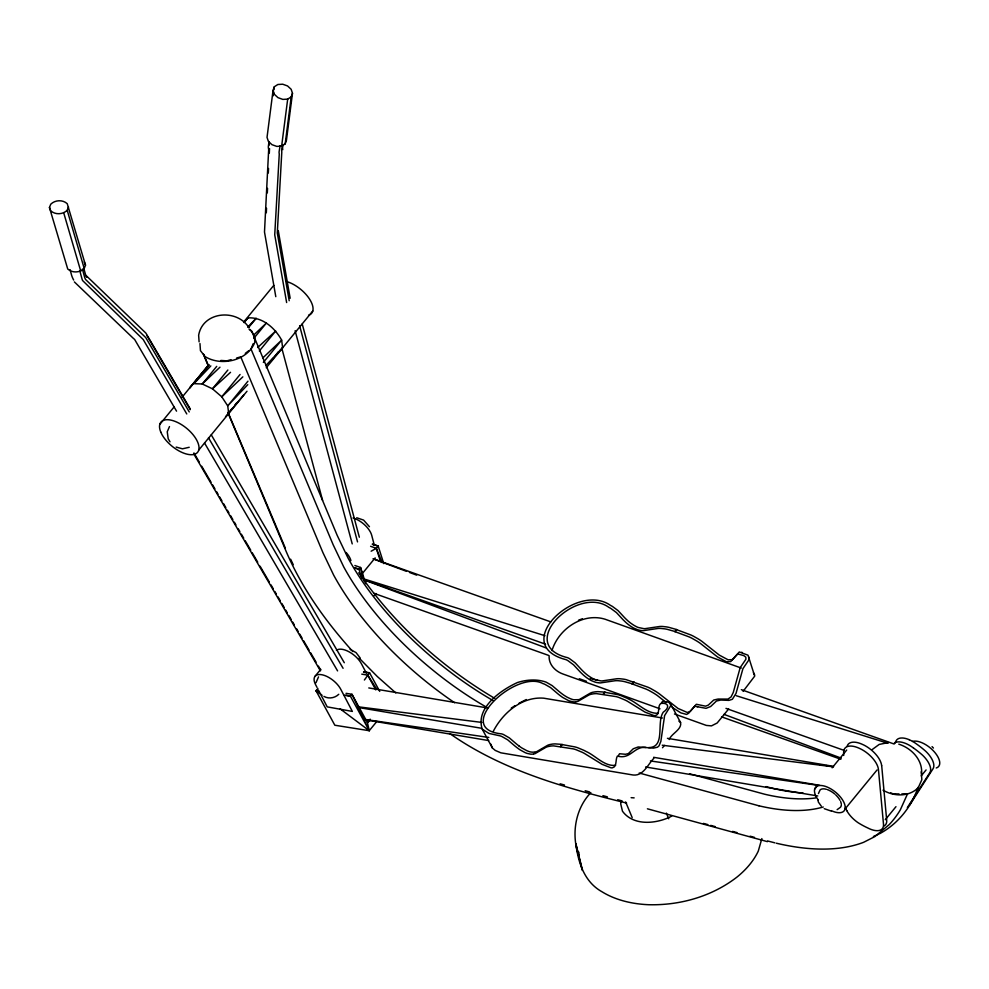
<?xml version="1.0" encoding="UTF-8"?>
<svg xmlns="http://www.w3.org/2000/svg" width="989" height="989" viewBox="0 0 989 989"><rect width="100%" height="100%" fill="white"/><g stroke="black" fill="none" stroke-linecap="round" stroke-linejoin="round"><path stroke-width="1.48" d="M578.899 852.221L578.788 855.955C571.148 834.84 575.079 808.99 590.853 792.634M266.313 212.82L266.536 208.222M267.302 192.929L267.537 188.343M268.303 173.038L268.538 168.451M269.305 153.159L269.527 148.573M269.317 142.713L269.28 143.108A27.704 13.463 39.4 0 0 269.292 145.012M273.063 90.345L267.03 137.36L268.365 141.353L271.938 144.666L276.809 146.409L281.642 146.125L285.178 143.875L286.439 140.277L292.484 93.263L291.149 89.282L287.564 85.956L282.706 84.213L277.86 84.498L274.336 86.748L273.063 90.345L274.398 94.338L277.983 97.651L282.842 99.407L287.688 99.11L291.211 96.873L292.484 93.263M273.162 95.846L273.557 92.818M273.941 89.776L274.336 86.748M281.642 146.125L287.688 99.11M285.178 143.875L291.211 96.873M269.008 141.526L268.316 146.817A27.605 13.413 39.4 0 0 268.402 147.954L268.452 148.338A26.332 12.795 39.4 0 0 268.674 149.524L264.496 232.007L275.795 296.675M280.085 145.754L279.108 151.787A14.167 6.886 39.4 0 0 279.071 152.318A15.045 7.319 39.4 0 0 279.096 152.899L279.145 153.295A14.415 7.01 39.4 0 0 279.269 153.938L274.732 234.85L286.637 302.547M282.421 145.618L281.692 150.143A13.042 6.342 39.4 0 0 281.667 150.798A12.573 6.107 39.4 0 0 281.803 151.923L277.291 232.922L289.208 300.73M283.114 144.481L282.619 147.497A14.167 6.886 39.4 0 0 282.594 148.029A15.045 7.319 39.4 0 0 282.619 148.61L282.656 149.005A14.415 7.01 39.4 0 0 282.78 149.66M618.545 755.386L619.559 753.742L625.493 754.273L628.361 753.606L633.244 748.784L638.189 746.967L653.457 748.129L657.487 747.202L659.045 745.854L660.875 741.317L664.608 715.579L670.802 705.602L669.776 702.907L667.451 701.955L662.407 701.485L661.406 703.13M648.586 747.585C665.956 747.56 656.14 722.427 663.248 712.191C670.109 707.531 668.626 702.45 661.048 703.414C656.857 705.54 660.776 714.886 655.089 715.603A11.893 5.786 39.4 0 1 653.778 715.517L645.026 712.117L627.273 701.152A29.052 14.118 39.4 0 0 625.172 700.076L618.99 697.48A34.121 16.59 39.4 0 0 616.258 696.639L596.478 693.623A56.422 27.432 39.4 0 0 593.697 693.784L591.15 694.241A38.361 18.655 39.4 0 0 588.764 695.069L577.885 701.386A19.557 9.507 39.4 0 1 576.81 701.658L576.167 701.757M551.973 650.589C558.389 629.189 582.57 612.327 605.033 619.201L741.293 668.057M761.864 838.573L758.279 851.109A73.582 47.583 -22.5 0 1 736.99 877.07C711.944 896.491 679.913 905.565 648.45 904.712A118.099 76.388 -22.5 0 1 602.14 891.855C584.474 882.114 578.206 862.754 575.882 843.926L582.249 869.232M917.953 787.392C911.561 807.012 897.567 824.245 879.27 833.9M49.45 207.529L50.748 204.204C55.1 199.914 62.69 199.494 67.24 203.697L85.511 265.163L84.213 268.489C79.862 272.791 72.271 273.199 67.722 268.996L49.45 207.529L50.711 210.781C55.26 214.984 62.851 214.576 67.203 210.286L68.501 206.948M315.973 682.731L318.532 676.884M253.271 343.579L251.008 349.03L333.169 544.778L343.715 566.87A205.687 100 39.4 0 0 389.332 629.288A208.259 101.249 39.4 0 0 451.577 684.512A205.687 100 39.4 0 0 487.651 707.852M645.978 747.412C633.961 746.077 630.574 759.873 617.396 756.053C615.183 759.453 617.309 767.007 612.228 767.86A11.893 5.786 39.4 0 1 610.93 767.785L602.165 764.373L584.412 753.42A29.052 14.13 39.4 0 0 582.323 752.332L576.13 749.736A34.121 16.59 39.4 0 0 573.397 748.896L553.63 745.879A59.303 28.829 39.4 0 0 551.949 745.953A53.542 26.023 39.4 0 0 550.836 746.052L548.289 746.51A38.361 18.655 39.4 0 0 545.916 747.325L535.024 753.655A19.557 9.507 39.4 0 1 533.961 753.927L533.64 753.977M169.49 426.568L167.24 431.773L168.204 438.77L170.009 441.799M818.435 793.574L820.066 789.976A13.364 6.49 39.4 0 1 826.285 789.271M894.699 743.567L896.083 740.86A19.619 9.531 39.4 0 1 902.475 737.992A19.817 9.63 39.4 0 1 909.225 739.71M493.313 731.279C502.783 712.921 521.908 696.404 543.727 698.185L662.445 718.002M907.346 807.58L929.796 772.743A19.718 9.593 39.4 0 0 930.488 767.847A19.928 9.692 39.4 0 0 927.905 761.666A19.731 9.593 39.4 0 0 922.576 755.213A49.512 24.07 39.4 0 0 913.539 748.03M909.719 804.972L932.986 768.836A19.718 9.593 39.4 0 0 933.69 763.953A19.928 9.692 39.4 0 0 931.106 757.759A19.731 9.593 39.4 0 0 925.766 751.306A49.512 24.07 39.4 0 0 916.729 744.136A19.619 9.531 39.4 0 0 909.151 739.698M364.397 680.012L369.577 672.804L379.727 691.385M590.223 678.503L600.756 680.877A19.669 9.556 39.4 0 0 602.078 680.939L616.728 678.763A38.225 18.581 39.4 0 1 619.744 678.726L623.49 679.134A58.03 28.211 39.4 0 1 626.099 679.628L647.869 687.182A34.059 16.553 39.4 0 1 650.75 688.554L655.274 691.126A56.262 27.346 39.4 0 1 657.017 692.238A29.114 14.155 39.4 0 1 659.07 693.635L678.058 708.458L687.343 712.5L690.26 711.276L696.318 704.267L705.614 706.171L708.334 705.083L713.712 700.027L718.051 699.05L727.953 699.087L731.069 696.936L733.257 692.498L740.192 667.612L745.904 659.243L745.805 657.153L743.79 655.608L737.707 653.939L730.723 661.604L726.519 661.789L717.668 657.067L700.299 643.345A29.114 14.155 39.4 0 0 698.246 641.948A56.262 27.346 39.4 0 0 696.503 640.847L691.979 638.276A34.059 16.553 39.4 0 0 689.11 636.891L675.03 631.674L676.612 629.536L668.96 627.372A58.03 28.211 39.4 0 0 666.339 626.878L662.593 626.47A38.225 18.581 39.4 0 0 659.576 626.507L644.939 628.67A19.669 9.556 39.4 0 1 643.616 628.608L638.412 627.508A11.955 5.81 39.4 0 1 637.349 627.1A8.926 4.339 39.4 0 1 636.459 626.692L635.482 626.173A29.361 14.279 39.4 0 1 633.813 625.233L631.266 623.54A24.057 11.695 39.4 0 1 630.067 622.637A34.726 16.887 39.4 0 1 629.325 622.044L628.992 621.772A15.601 7.578 39.4 0 1 627.632 620.598L626.816 619.831A37.298 18.136 39.4 0 1 624.38 617.433L618.051 610.596L612.426 606.43A16.553 8.048 39.4 0 0 610.559 605.441C576.513 581.149 508.89 645.026 566.091 659.688A16.553 8.048 39.4 0 1 567.958 660.664L573.571 664.843L579.913 671.679A36.432 17.715 39.4 0 0 581.903 673.645L583.164 674.832A15.601 7.578 39.4 0 0 584.524 676.006L584.858 676.278A34.726 16.887 39.4 0 0 585.599 676.872A23.934 11.633 39.4 0 0 586.798 677.786L589.333 679.468A27.828 13.525 39.4 0 0 590.21 679.975A35.678 17.345 39.4 0 0 591.36 680.605L594.785 681.99A12.14 5.897 39.4 0 0 595.551 682.225A26.876 13.067 39.4 0 0 596.478 682.459A13.549 6.589 39.4 0 0 597.344 682.633L597.999 682.719M225.529 416.728L243.986 394.611M273.607 357.931L270.751 361.479L272.618 359.069M560.503 746.559L562.123 744.569L575.017 746.93A34.121 16.59 39.4 0 1 577.749 747.758L583.943 750.354A29.052 14.13 39.4 0 1 586.032 751.442C595.662 755.683 604.502 766.71 615.653 765.313M603.364 694.29L604.984 692.312L617.878 694.661A34.121 16.59 39.4 0 1 620.61 695.502L626.791 698.098A29.04 14.118 39.4 0 1 628.893 699.174C638.511 703.612 647.053 713.91 658.266 713.254M665.844 702.239L657.45 695.613A29.114 14.155 39.4 0 0 655.398 694.216A56.262 27.346 39.4 0 0 653.655 693.104L649.13 690.532A34.059 16.553 39.4 0 0 646.25 689.16L632.181 683.931L633.801 681.953M675.03 631.674L676.612 629.536M159.798 424.405L174.274 406.739M181.988 397.331L208.011 365.596M273.792 285.364L243.64 322.142L247.88 317.902C262.444 316.876 274.991 328.002 281.642 340.105L282.631 347.782L265.732 365.646M209.359 364.879L189.715 387.911L208.444 365.361M244.023 322.599L247.88 317.902L244.913 321.462M216.727 366.375L202.275 383.992L193.955 383.67L210.83 365.918M248.499 327.631L256.2 318.235L247.757 327.099M227.866 370.022L212.462 388.813L202.275 383.992L219.966 367.179M253.864 338.312L266.387 323.044L254.222 334.603M240.067 374.497L221.771 396.812L227.717 405.873L228.706 413.538M259.328 351.008L275.696 331.043L257.635 347.547M247.942 381.21L227.717 405.873L247.782 384.647M263.346 362.419L281.642 340.105L262.802 357.956M230.239 410.744L232.168 408.395M235.061 404.872L236.989 402.523M198.789 450.032L247.003 391.236M266.264 367.747L312.784 311.003M371.147 551.207L376.302 548.326L378.181 546.027L372.371 543.987M361.937 574.028L375.165 557.895M374.027 595.848L375.944 593.499M315.083 676.241L320.745 669.33M376.92 721.352L369.243 730.698L334.838 725.234L315.998 690.73L317.914 688.381M370.195 719.176L367.426 722.563L369.243 730.698L340.204 708.903M560.429 746.386L562.123 744.569M603.278 694.117L604.984 692.312M632.181 683.931L633.764 681.804M653.865 758.291C647.968 764.188 643.394 776.241 633.096 775.005L500.867 752.827L495.217 750.404L492.349 747.956L482.236 729.153C475.252 708.075 500.619 690.124 517.544 682.497C526.235 679.802 535.717 678.973 544.531 681.619A16.504 8.023 39.4 0 1 546.336 682.262L552.171 685.612L558.822 691.286A37.05 18.012 39.4 0 0 561.703 693.586L563.495 694.896A15.181 7.38 39.4 0 0 564.571 695.613L566.128 696.577A20.942 10.187 39.4 0 0 567.389 697.307L569.973 698.531A30.82 14.983 39.4 0 0 571.172 699L572.124 699.347A8.703 4.228 39.4 0 0 572.965 699.582A11.905 5.786 39.4 0 0 573.941 699.767L578.429 699.68A19.557 9.507 39.4 0 0 579.505 699.421L590.384 693.091A38.361 18.655 39.4 0 1 592.77 692.263L595.316 691.818A56.422 27.432 39.4 0 1 598.11 691.645L604.897 692.139M662.506 747.746L664.435 745.409M669.232 739.549C671.296 733.541 682.138 729.622 680.58 722.477L670.455 703.674M728.683 708.952L717.149 723.008L711.487 725.877L706.356 725.419L674.486 713.996M743.085 691.373L754.718 676.105L748.018 655.2L739.327 651.961L732.342 659.626L728.139 659.824L719.287 655.089L701.918 641.366A29.114 14.155 39.4 0 0 699.866 639.97A56.262 27.346 39.4 0 0 698.135 638.869L693.598 636.298A34.059 16.553 39.4 0 0 690.73 634.913L676.649 629.684M814.664 789.123L816.605 786.762M832.145 767.81L846.708 750.033M844.989 809.064L877.045 769.974M885.291 819.708L895.972 806.678M921.229 775.871L926.087 769.949M279.454 350.959L282.631 347.782M242.837 376.858L221.771 396.812L212.462 388.813L230.536 372.309M749.242 657.364L748.982 659.762L742.949 668.601L736.001 693.487L732.355 699.297L728.918 700.385L720.808 700.039L716.469 701.016L710.658 706.505L706.084 708.334L694.698 706.245L688.641 713.254L686.601 714.429L680.902 712.896L672.186 707.382M245.297 353.37L248.721 350.761M872.372 749.427L879.196 744.42L888.468 742.578M369.886 720.771L367.426 722.563L351.973 694.278L346.039 693.338M338.77 694.29C334.9 698.086 328.657 699.161 323.922 696.392M837.139 809.657L840.316 807.383A13.364 6.49 39.4 0 0 841.305 804.959M511.264 708.099L515.121 705.614M518.916 703.327L526.284 699.532M873.423 836.509L878.096 834.432M189.22 447.275L182.471 448.821L176.153 447.077M578.466 620.251L582.336 618.768M231.08 359.637L226.938 360.849L220.868 360.453M236.606 358.043L240.747 356.844L322.946 552.678L333.627 575.054A209.755 101.978 39.4 0 0 362.345 617.94A212.029 103.079 39.4 0 0 443.604 694.995A209.742 101.966 39.4 0 0 454.631 702.734M322.055 695.267L315.998 690.73L318.421 690.025M535.259 751.999L535.581 751.949A19.557 9.507 39.4 0 0 536.644 751.677L547.535 745.347A38.361 18.655 39.4 0 1 549.909 744.532L552.468 744.074A53.542 26.023 39.4 0 1 553.568 743.975A59.303 28.829 39.4 0 1 555.249 743.901L562.049 744.408M575.87 701.807L575.314 701.881A13.562 6.589 39.4 0 1 574.572 701.906L573.756 701.881A12.165 5.909 39.4 0 1 573.076 701.819L569.553 700.978A30.82 14.983 39.4 0 1 568.354 700.509L562.951 697.591A15.181 7.38 39.4 0 1 561.876 696.874L560.083 695.564A37.05 18.012 39.4 0 1 557.203 693.264L550.552 687.578L544.716 684.24A16.504 8.023 39.4 0 0 542.912 683.597C516.406 668.935 451.738 728.942 501.67 733.875A16.504 8.023 39.4 0 1 503.488 734.53L509.323 737.868L515.961 743.555A37.05 18.012 39.4 0 0 518.854 745.842M534.629 752.097L532.787 752.172A26.147 12.709 39.4 0 1 531.439 752.073L531.093 752.023A11.917 5.798 39.4 0 1 530.116 751.85A8.703 4.228 39.4 0 1 529.263 751.615L528.67 751.393A31.833 15.478 39.4 0 1 526.68 750.614L521.71 747.882A15.181 7.38 39.4 0 1 520.647 747.165L518.854 745.842M533.009 754.075L532.465 754.137A13.562 6.589 39.4 0 1 531.711 754.174A26.987 13.117 39.4 0 1 530.908 754.137A12.227 5.946 39.4 0 1 530.228 754.075L527.038 753.371A31.833 15.478 39.4 0 1 525.06 752.592L520.09 749.86A15.181 7.38 39.4 0 1 519.027 749.143L517.235 747.82A37.05 18.012 39.4 0 1 514.342 745.533L507.703 739.846L501.868 736.508A16.504 8.023 39.4 0 0 500.051 735.853L488.937 733.418L482.236 729.153M899.013 793.907L893.327 793.982L890.743 792.869M901.857 793.883L907.543 793.808L900.311 809.892A356.757 173.434 39.4 0 1 889.16 824.665L874.808 836.632L863.62 842.307A263.593 128.137 39.4 0 1 776.291 843.197M631.118 797.678L634.147 797.876M363.581 672.322L369.577 672.804L363.593 671.852M356.72 517.742L363.606 520.103L369.453 526.717M831.106 811.042L824.233 808.681M598.753 682.806L599.136 682.855A19.669 9.556 39.4 0 0 600.459 682.917L615.109 680.741A38.225 18.581 39.4 0 1 618.125 680.704L621.871 681.112A58.03 28.211 39.4 0 1 624.479 681.606L632.144 683.782M358.055 706.789L481.878 722.427M662.259 745.224L833.467 766.858M819.782 764.633L822.823 765.078M825.877 765.523L828.93 765.968M363.779 719.263L488.801 737.448M650.428 760.949L818.163 785.353M361.776 674.152L367.698 675.091L376.821 689.271M315.998 690.73L318.99 691.2M344.419 695.242L350.403 696.194L369.243 730.698L351.973 694.278L350.403 696.194L345.965 695.168M368.786 687.936L487.626 707.988M667.427 738.326L833.517 766.351M358.006 707.419L481.433 728.25M653.605 757.302L819.696 785.315M365.287 719.794L488.69 740.563M645.607 766.982L817.755 795.96M898.791 744.161C911.24 748.08 922.613 759.626 921.612 773.386M597.789 680.407L597.467 680.321A26.27 12.77 39.4 0 1 595.947 679.888L595.563 679.764A11.942 5.81 39.4 0 1 594.5 679.369A8.926 4.339 39.4 0 1 593.598 678.961L592.98 678.627A35.678 17.345 39.4 0 1 591.83 677.997A27.828 13.525 39.4 0 1 590.952 677.49L588.418 675.808A23.884 11.608 39.4 0 1 587.219 674.894A34.726 16.887 39.4 0 1 586.477 674.3L586.143 674.028A15.601 7.578 39.4 0 1 584.783 672.854L583.522 671.667A36.432 17.715 39.4 0 1 581.532 669.701L575.19 662.865L569.577 658.686A16.553 8.048 39.4 0 0 567.711 657.71C514.626 644.902 577.514 584.388 608.94 607.419A16.553 8.048 39.4 0 1 610.806 608.408L616.431 612.574L622.761 619.411A37.298 18.136 39.4 0 0 625.196 621.797L626.012 622.576A15.601 7.578 39.4 0 0 627.372 623.75L627.706 624.022A34.726 16.887 39.4 0 0 628.448 624.603A23.934 11.633 39.4 0 0 629.647 625.518L632.194 627.199A29.361 14.279 39.4 0 0 633.862 628.151L637.645 629.733A12.115 5.897 39.4 0 0 638.399 629.956L639.327 630.191A13.549 6.589 39.4 0 0 640.192 630.364L641.997 630.586A19.669 9.556 39.4 0 0 643.32 630.648L657.957 628.472A38.225 18.581 39.4 0 1 660.973 628.448L664.719 628.856A58.03 28.211 39.4 0 1 667.328 629.35L674.993 631.514M765.943 786.601L773.175 788.456A211.127 102.633 39.4 0 0 802.981 792.955M758.946 805.812L639.203 773.015M767.588 840.959L774.832 842.826M767.415 841.651L647.399 808.804M741.515 652.295L742.22 652.48M697.047 706.529L697.74 706.727M372.408 544.469L378.181 546.027L383.769 563.631M693.981 774.98L764.72 794.241A207.06 100.668 39.4 0 0 815.74 797.938M703.439 823.392L707.815 824.591M710.732 825.382L715.109 826.581M732.602 831.39L736.978 832.59M750.095 836.187L754.471 837.386M689.543 773.757L692.51 774.572M560.058 783.795L564.484 785.019M585.179 790.73L589.617 791.954M602.919 795.638L607.357 796.862M617.705 799.718L622.143 800.942M626.581 803.056C565.065 787.887 502.585 770.604 450.044 733.739M363.964 578.936L544.964 635.717M736.273 695.724L887.838 743.271M370.603 546.311L376.302 548.326L382.075 562.593M354.878 565.498L360.577 567.501L365.707 583.671M354.643 567.884L359.007 569.429L361.801 578.219M373.298 558.76L550.774 621.883M741.33 689.667L894.068 744M363.779 579.554L545.607 644.222M725.975 708.384L843.802 750.292M373.966 593.326L548.512 655.361M721.611 716.877L840.885 759.268M579.294 678.726L586.514 681.31M659.997 708.804L562.951 674.004C555.249 671.271 548.549 664.435 549.13 655.806M373.249 558.921L406.528 571.358M409.434 572.433L416.666 575.141M365.139 580.345L546.027 647.894M724.022 714.367L841.243 758.143M350.143 649.365L356.028 652.592L360.256 658.068M354.754 567.599L359.007 569.429L360.577 567.501L363.964 580.877M883.016 790.162C893.759 796.578 909.039 797.097 918.249 787.689L921.847 779.703L921.229 771.68M249.117 329.411L251.577 330.796L337.175 535.333L347.856 557.709A209.755 101.978 39.4 0 0 376.574 600.595A212.029 103.079 39.4 0 0 457.833 677.65A209.742 101.966 39.4 0 0 493.276 700.694M494.698 698.333C441.205 666.771 394.117 623.898 358.747 572.767M678.887 721.129L680.58 722.477M395.81 692.93L377.341 676.55L359.155 658.118M74.373 281.927L133.911 338.893M85.932 275.375L145.877 333.095L190.333 409.087M932.058 746.621L933.418 748.03M821.266 806.134L818.373 802.067L817.878 799.668M352.838 651.566C325.764 621.636 301.929 588.393 286.031 551.145L227.816 412.45M248.882 327.594C236.977 308.444 202.733 311.201 198.641 335.283L199.098 341.848M249.747 329.288L254.334 335.222L254.828 342.33C247.497 360.812 221.264 366.659 205.044 356.584L200.446 350.65L199.963 343.542M753.42 672.755L754.644 674.906M146.743 335.259L190.271 409.656M189.245 411.931L145.766 337.62L85.61 279.528A12.82 6.231 39.4 0 1 85.252 278.849L85.153 278.626A13.141 6.391 39.4 0 1 84.658 277.365L82.421 269.132M186.76 413.946L143.22 339.548L82.631 280.592A14.118 6.861 39.4 0 1 82.099 279.232L79.849 270.961M134.591 339.375L176.549 411.152M211.275 434.863L344.296 662.717M208.494 437.793L343.084 668.304M204.562 443.047L337.583 670.901M193.931 452.913L199.382 462.246M201.707 466.239L211.04 482.224M212.598 484.894L214.934 488.887M216.492 491.558L218.05 494.228M219.607 496.886L221.932 500.879M223.489 503.549L225.826 507.542M227.383 510.213L228.941 512.871M230.499 515.541L232.823 519.534M234.381 522.204L235.938 524.875M238.275 528.868L239.833 531.526M241.39 534.196L243.714 538.189M245.272 540.859L250.724 550.181M252.282 552.851L257.721 562.172M260.058 566.178L269.391 582.162M270.949 584.833L273.285 588.826M274.843 591.496L276.388 594.154M277.946 596.824L280.283 600.817M281.84 603.488L284.177 607.481M285.734 610.151L287.28 612.809M288.837 615.479L291.174 619.473M292.732 622.143L294.289 624.801M296.626 628.806L298.171 631.464M299.729 634.134L302.065 638.128M303.623 640.798L309.062 650.119M310.62 652.789L316.072 662.111M318.409 666.104L320.733 670.109M193.646 453.691L320.448 670.888M367.698 675.091L375.795 689.914M86.636 277.266L86.154 276.302A14.118 6.861 39.4 0 1 85.61 274.942L83.731 268.019M73.656 280.048L73.433 279.615A26.913 13.08 39.4 0 1 71.579 275.177L70.095 269.688M366.301 673.052L361.529 663.94A16.961 8.246 39.4 0 0 348.993 651.776A16.961 8.246 39.4 0 0 336.421 650.354M316.987 687.343L315.627 684.747A16.974 8.258 39.3 0 1 321.746 674.721A16.974 8.258 39.3 0 1 340.76 689.271L352.344 711.412L327.223 706.875L319.027 691.249M285.364 548.19L228.62 413.736M290.63 559.205L293.251 564.707M492.349 747.956L490.767 744.049M203.635 354.235L208.395 365.571M203.45 354.433L208.209 365.745M666.326 813.094L668.712 818.793M625.641 801.943L632.194 817.606M84.25 261.912L85.511 265.163M376.302 548.326L380.505 561.554M67.203 210.286L84.213 268.489M63.704 212.796L80.715 271.011M302.238 324.033L359.341 537.2M299.63 325.74L357.536 541.898M295.13 330.734L352.232 543.901M281.853 348.326L322.587 500.372M374.374 545.433L371.703 535.272A16.961 8.246 39.4 0 0 353.011 517.964M575.882 843.926L582.286 870.407M278.255 230.561L290.16 298.258M881.694 765.684L886.7 820.326A19.607 9.531 39.3 0 1 883.672 826.149M843.716 755.448L843.642 752.394A21.239 10.323 39.4 0 1 847.128 746.658A21.412 10.409 39.4 0 1 852.765 746.225A21.239 10.323 39.4 0 1 860.146 748.71L860.529 748.871A20.176 9.803 39.4 0 1 878.442 769.516L883.498 824.22A19.607 9.531 39.4 0 1 880.482 830.055A19.817 9.63 39.4 0 1 875.042 830.513A19.607 9.531 39.4 0 1 867.835 827.991A49.524 24.07 39.4 0 1 858.168 822.761A19.718 9.593 39.4 0 1 851.442 817.013A19.928 9.692 39.4 0 1 846.732 810.547M671.729 816.049A26.579 17.196 -22.5 0 1 669.021 817.47C654.335 824.01 633.096 825.667 622.489 811.252L620.758 804.057A26.579 17.196 -22.5 0 1 621.018 801.572M827.323 789.593A13.364 6.49 39.4 0 1 834.803 794.068M835.754 794.933A13.364 6.49 39.4 0 1 840.007 800.324M840.613 801.572A13.364 6.49 39.4 0 1 841.268 803.921M894.353 743.048A19.619 9.531 39.4 0 1 899.285 741.886A19.817 9.63 39.4 0 1 906.023 743.604A19.619 9.531 39.4 0 1 913.477 748.018M846.794 810.621A19.718 9.593 39.4 0 1 845.459 807.457M847.214 745.929A21.239 10.323 39.4 0 1 850.317 742.764A21.412 10.409 39.4 0 1 855.955 742.331A21.239 10.323 39.4 0 1 863.335 744.816L863.731 744.977A20.176 9.803 39.4 0 1 881.632 765.61M823.256 806.999A211.127 102.633 39.4 0 1 758.946 805.8M912.513 741.441A18.47 8.975 39.4 0 1 934.16 751.665A18.47 8.975 39.4 0 1 936.249 767.983M818.163 799.817A18.47 8.975 39.4 0 1 822.391 785.637A18.47 8.975 39.4 0 1 844.519 803.834A18.47 8.975 39.4 0 1 831.304 810.634M346.15 552.505A16.961 8.246 39.4 0 1 350.922 560.615M286.365 281.457A23.748 11.547 39.3 0 1 309.372 298.814A23.748 11.547 39.3 0 1 308.543 315.244M278.391 352.022L275.523 355.57L278.391 352.022M160.774 432.082A23.748 11.547 39.4 0 0 194.549 454.272A23.748 11.547 39.4 0 0 182.545 425.295A23.748 11.547 39.4 0 0 160.774 432.082"/></g></svg>
